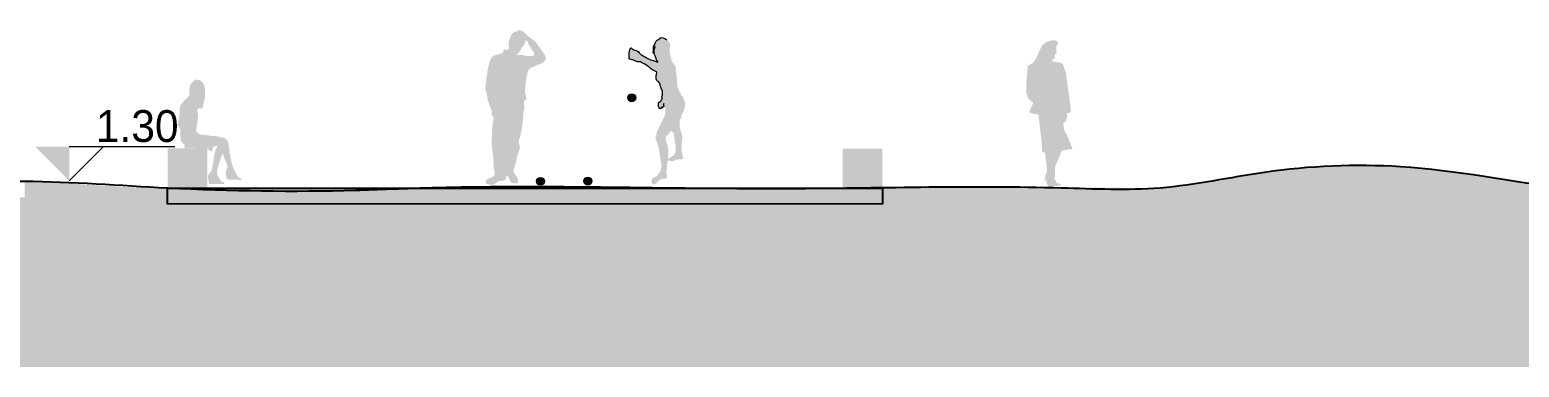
# Model space of a CAD drawing. Header units: inches. Extents: x -3368894 to 5148796, y 84 to 10864301.
# Drawn here: x 503396.18 to 503414.93, y 4346162.85 to 4346167.09 of the extents above; entities that cross this region are included whole.
import ezdxf

# ---------------------------------------------------------------- set-up
doc = ezdxf.new("R2010")
doc.units = ezdxf.units.IN
doc.header["$MEASUREMENT"] = 0
for name, color, linetype, lineweight in [('cm_alberi in secondo piano', 252, 'Continuous', 9), ('cm_campiture', 252, 'Continuous', 9), ('cm_linea di terra', 4, 'Continuous', 25), ('cm_quote', 174, 'Continuous', 0), ('cp_piattaforme volumi_linea', 4, 'Continuous', 25)]:
    doc.layers.add(name, color=color, linetype=linetype, lineweight=lineweight)
doc.layers.add('cm_arredi secondo piano', color=252, linetype='Continuous')
doc.styles.get("Standard").update_dxf_attribs({"font": 'GOTHIC.TTF'})

# ---------------------------------------------------------------- blocks, each defined once
blk = doc.blocks.new('quotaalt')
at = {"layer": 'cm_quote'}
for p, q in [((0, 0.32), (0.991, 0.32)), ((0, 0), (0.32, 0.32))]:
    blk.add_line(p, q, dxfattribs=at)
blk.add_solid([(0, 0.32), (0, 0), (-0.32, 0.32)], dxfattribs=at)

msp = doc.modelspace()

# ---------------------------------------------------------------- hatches: boundary and pattern name
at = {"layer": 'cm_alberi in secondo piano'}
h = msp.add_hatch(color=256, dxfattribs=at)
h.dxf.hatch_style = 1
h.paths.add_polyline_path([(503402.652, 4346166.685), (503402.671, 4346166.714), (503402.674, 4346166.739), (503402.662, 4346166.769), (503402.644, 4346166.798), (503402.622, 4346166.83), (503402.551, 4346166.927), (503402.524, 4346166.955), (503402.5, 4346166.971), (503402.475, 4346166.992), (503402.453, 4346167.007), (503402.424, 4346167.034), (503402.388, 4346167.066), (503402.341, 4346167.088), (503402.313, 4346167.066), (503402.295, 4346167.065), (503402.272, 4346167.059), (503402.252, 4346167.042), (503402.233, 4346167.008), (503402.216, 4346166.966), (503402.206, 4346166.926), (503402.206, 4346166.889), (503402.211, 4346166.864), (503402.206, 4346166.85), (503402.198, 4346166.838), (503402.194, 4346166.837), (503402.168, 4346166.839), (503402.148, 4346166.843), (503402.142, 4346166.831), (503402.136, 4346166.811), (503402.124, 4346166.793), (503402.082, 4346166.782), (503402.03, 4346166.768), (503401.998, 4346166.748), (503401.972, 4346166.703), (503401.954, 4346166.643), (503401.943, 4346166.593), (503401.929, 4346166.498), (503401.916, 4346166.394), (503401.912, 4346166.344), (503401.928, 4346166.293), (503401.936, 4346166.247), (503401.943, 4346166.201), (503401.959, 4346166.155), (503401.987, 4346166.087), (503401.992, 4346166.065), (503401.992, 4346166.035), (503401.996, 4346166.011), (503402.014, 4346165.991), (503402.016, 4346165.968), (503402.008, 4346165.926), (503401.997, 4346165.842), (503401.995, 4346165.747), (503401.992, 4346165.695), (503401.992, 4346165.647), (503402, 4346165.583), (503402.009, 4346165.512), (503402.019, 4346165.367), (503402.017, 4346165.339), (503402.026, 4346165.324), (503402.031, 4346165.292), (503402.028, 4346165.264), (503402.008, 4346165.238), (503401.975, 4346165.226), (503401.952, 4346165.217), (503401.929, 4346165.207), (503401.918, 4346165.189), (503401.916, 4346165.165), (503401.934, 4346165.151), (503401.96, 4346165.142), (503402.003, 4346165.14), (503402.032, 4346165.152), (503402.061, 4346165.172), (503402.082, 4346165.185), (503402.109, 4346165.188), (503402.143, 4346165.193), (503402.165, 4346165.203), (503402.173, 4346165.219), (503402.174, 4346165.243), (503402.178, 4346165.25), (503402.189, 4346165.248), (503402.203, 4346165.24), (503402.211, 4346165.22), (503402.221, 4346165.192), (503402.228, 4346165.177), (503402.245, 4346165.163), (503402.273, 4346165.156), (503402.308, 4346165.156), (503402.323, 4346165.166), (503402.325, 4346165.188), (503402.323, 4346165.205), (503402.313, 4346165.233), (503402.29, 4346165.265), (503402.271, 4346165.295), (503402.267, 4346165.319), (503402.274, 4346165.34), (503402.3, 4346165.432), (503402.312, 4346165.492), (503402.329, 4346165.546), (503402.343, 4346165.596), (503402.347, 4346165.624), (503402.335, 4346165.654), (503402.33, 4346165.681), (503402.336, 4346165.702), (503402.358, 4346165.777), (503402.374, 4346165.862), (503402.386, 4346165.962), (503402.392, 4346166.043), (503402.402, 4346166.103), (503402.4, 4346166.192), (503402.43, 4346166.216), (503402.428, 4346166.237), (503402.413, 4346166.291), (503402.413, 4346166.353), (503402.418, 4346166.395), (503402.424, 4346166.464), (503402.439, 4346166.532), (503402.452, 4346166.576), (503402.478, 4346166.607), (503402.534, 4346166.629), (503402.587, 4346166.654), (503402.616, 4346166.664)])
h.paths.add_polyline_path([(503402.31, 4346166.769), (503402.323, 4346166.794), (503402.343, 4346166.813), (503402.362, 4346166.843), (503402.368, 4346166.863), (503402.385, 4346166.879), (503402.393, 4346166.889), (503402.406, 4346166.913), (503402.414, 4346166.931), (503402.419, 4346166.948), (503402.419, 4346166.956), (503402.433, 4346166.951), (503402.444, 4346166.943), (503402.449, 4346166.931), (503402.452, 4346166.923), (503402.45, 4346166.92), (503402.456, 4346166.913), (503402.459, 4346166.9), (503402.473, 4346166.884), (503402.489, 4346166.853), (503402.51, 4346166.825), (503402.521, 4346166.804), (503402.527, 4346166.783), (503402.524, 4346166.769), (503402.504, 4346166.761), (503402.479, 4346166.759), (503402.451, 4346166.759), (503402.419, 4346166.762), (503402.391, 4346166.77), (503402.367, 4346166.77), (503402.329, 4346166.771), (503402.32, 4346166.768)], flags=16)
h = msp.add_hatch(color=256, dxfattribs=at)
h.dxf.hatch_style = 1
edge = h.paths.add_edge_path()
edge.add_spline(control_points=[(503404.096, 4346166.968), (503404.096, 4346166.968), (503404.111, 4346166.994), (503404.135, 4346166.993)], knot_values=[22.00001, 22.00001, 22.00001, 22.00001, 23, 23, 23, 23], degree=3, periodic=0)
edge.add_spline(control_points=[(503404.135, 4346166.993), (503404.159, 4346166.991), (503404.184, 4346166.97), (503404.198, 4346166.961)], knot_values=[23, 23, 23, 23, 24, 24, 24, 24], degree=3, periodic=0)
edge.add_spline(control_points=[(503404.198, 4346166.961), (503404.213, 4346166.952), (503404.239, 4346166.929), (503404.237, 4346166.894)], knot_values=[24, 24, 24, 24, 25, 25, 25, 25], degree=3, periodic=0)
edge.add_spline(control_points=[(503404.237, 4346166.894), (503404.234, 4346166.859), (503404.231, 4346166.835), (503404.231, 4346166.835)], knot_values=[25, 25, 25, 25, 25.999971, 25.999971, 25.999971, 25.999971], degree=3, periodic=0)
edge.add_spline(control_points=[(503404.231, 4346166.835), (503404.231, 4346166.835), (503404.245, 4346166.834), (503404.231, 4346166.807)], knot_values=[26.000014, 26.000014, 26.000014, 26.000014, 27, 27, 27, 27], degree=3, periodic=0)
edge.add_spline(control_points=[(503404.231, 4346166.807), (503404.231, 4346166.806), (503404.231, 4346166.804), (503404.231, 4346166.803)], knot_values=[27, 27, 27, 27, 28, 28, 28, 28], degree=3, periodic=0)
edge.add_spline(control_points=[(503404.231, 4346166.803), (503404.236, 4346166.794), (503404.242, 4346166.782), (503404.244, 4346166.774)], knot_values=[28, 28, 28, 28, 29, 29, 29, 29], degree=3, periodic=0)
edge.add_spline(control_points=[(503404.244, 4346166.774), (503404.247, 4346166.76), (503404.276, 4346166.736), (503404.289, 4346166.697)], knot_values=[29, 29, 29, 29, 30, 30, 30, 30], degree=3, periodic=0)
edge.add_spline(control_points=[(503404.289, 4346166.697), (503404.302, 4346166.658), (503404.324, 4346166.629), (503404.324, 4346166.629)], knot_values=[30, 30, 30, 30, 30.999899, 30.999899, 30.999899, 30.999899], degree=3, periodic=0)
edge.add_spline(control_points=[(503404.324, 4346166.629), (503404.324, 4346166.629), (503404.294, 4346166.669), (503404.287, 4346166.696)], knot_values=[31.000089, 31.000089, 31.000089, 31.000089, 32, 32, 32, 32], degree=3, periodic=0)
edge.add_spline(control_points=[(503404.287, 4346166.696), (503404.279, 4346166.723), (503404.251, 4346166.756), (503404.246, 4346166.762)], knot_values=[32, 32, 32, 32, 33, 33, 33, 33], degree=3, periodic=0)
edge.add_spline(control_points=[(503404.246, 4346166.762), (503404.242, 4346166.767), (503404.238, 4346166.777), (503404.232, 4346166.787)], knot_values=[33, 33, 33, 33, 34, 34, 34, 34], degree=3, periodic=0)
edge.add_spline(control_points=[(503404.232, 4346166.787), (503404.232, 4346166.783), (503404.232, 4346166.778), (503404.233, 4346166.774)], knot_values=[34, 34, 34, 34, 35, 35, 35, 35], degree=3, periodic=0)
edge.add_spline(control_points=[(503404.233, 4346166.774), (503404.24, 4346166.765), (503404.251, 4346166.749), (503404.255, 4346166.739)], knot_values=[35, 35, 35, 35, 36, 36, 36, 36], degree=3, periodic=0)
edge.add_spline(control_points=[(503404.255, 4346166.739), (503404.262, 4346166.725), (503404.281, 4346166.693), (503404.284, 4346166.674)], knot_values=[36, 36, 36, 36, 37, 37, 37, 37], degree=3, periodic=0)
edge.add_spline(control_points=[(503404.284, 4346166.674), (503404.274, 4346166.698), (503404.26, 4346166.728), (503404.253, 4346166.738)], knot_values=[37, 37, 37, 37, 38, 38, 38, 38], degree=3, periodic=0)
edge.add_spline(control_points=[(503404.253, 4346166.738), (503404.247, 4346166.747), (503404.241, 4346166.758), (503404.234, 4346166.765)], knot_values=[38, 38, 38, 38, 39, 39, 39, 39], degree=3, periodic=0)
edge.add_spline(control_points=[(503404.234, 4346166.765), (503404.235, 4346166.757), (503404.236, 4346166.75), (503404.24, 4346166.747)], knot_values=[39, 39, 39, 39, 40, 40, 40, 40], degree=3, periodic=0)
edge.add_spline(control_points=[(503404.24, 4346166.747), (503404.25, 4346166.739), (503404.25, 4346166.723), (503404.258, 4346166.704)], knot_values=[40, 40, 40, 40, 41, 41, 41, 41], degree=3, periodic=0)
edge.add_spline(control_points=[(503404.258, 4346166.704), (503404.266, 4346166.685), (503404.283, 4346166.653), (503404.298, 4346166.64)], knot_values=[41, 41, 41, 41, 42, 42, 42, 42], degree=3, periodic=0)
edge.add_spline(control_points=[(503404.298, 4346166.64), (503404.314, 4346166.628), (503404.322, 4346166.6), (503404.318, 4346166.572)], knot_values=[42, 42, 42, 42, 43, 43, 43, 43], degree=3, periodic=0)
edge.add_spline(control_points=[(503404.318, 4346166.572), (503404.318, 4346166.588), (503404.317, 4346166.609), (503404.308, 4346166.619)], knot_values=[43, 43, 43, 43, 44, 44, 44, 44], degree=3, periodic=0)
edge.add_spline(control_points=[(503404.308, 4346166.619), (503404.314, 4346166.577), (503404.307, 4346166.554), (503404.316, 4346166.553)], knot_values=[44, 44, 44, 44, 45, 45, 45, 45], degree=3, periodic=0)
edge.add_spline(control_points=[(503404.316, 4346166.553), (503404.324, 4346166.551), (503404.333, 4346166.555), (503404.337, 4346166.563)], knot_values=[45, 45, 45, 45, 46, 46, 46, 46], degree=3, periodic=0)
edge.add_spline(control_points=[(503404.337, 4346166.563), (503404.337, 4346166.563), (503404.337, 4346166.55), (503404.314, 4346166.547)], knot_values=[46.000051, 46.000051, 46.000051, 46.000051, 47, 47, 47, 47], degree=3, periodic=0)
edge.add_spline(control_points=[(503404.314, 4346166.547), (503404.315, 4346166.539), (503404.318, 4346166.531), (503404.316, 4346166.52)], knot_values=[47, 47, 47, 47, 48, 48, 48, 48], degree=3, periodic=0)
edge.add_spline(control_points=[(503404.316, 4346166.52), (503404.32, 4346166.508), (503404.326, 4346166.5), (503404.324, 4346166.49)], knot_values=[48, 48, 48, 48, 49, 49, 49, 49], degree=3, periodic=0)
edge.add_spline(control_points=[(503404.324, 4346166.49), (503404.323, 4346166.48), (503404.322, 4346166.469), (503404.324, 4346166.463)], knot_values=[49, 49, 49, 49, 50, 50, 50, 50], degree=3, periodic=0)
edge.add_spline(control_points=[(503404.324, 4346166.463), (503404.327, 4346166.458), (503404.328, 4346166.451), (503404.327, 4346166.418)], knot_values=[50, 50, 50, 50, 51, 51, 51, 51], degree=3, periodic=0)
edge.add_spline(control_points=[(503404.327, 4346166.418), (503404.327, 4346166.384), (503404.33, 4346166.369), (503404.331, 4346166.368)], knot_values=[51, 51, 51, 51, 52, 52, 52, 52], degree=3, periodic=0)
edge.add_spline(control_points=[(503404.331, 4346166.368), (503404.331, 4346166.367), (503404.337, 4346166.368), (503404.337, 4346166.351)], knot_values=[52, 52, 52, 52, 53, 53, 53, 53], degree=3, periodic=0)
edge.add_spline(control_points=[(503404.337, 4346166.351), (503404.343, 4346166.348), (503404.347, 4346166.341), (503404.345, 4346166.334)], knot_values=[53, 53, 53, 53, 54, 54, 54, 54], degree=3, periodic=0)
edge.add_spline(control_points=[(503404.345, 4346166.334), (503404.352, 4346166.331), (503404.35, 4346166.315), (503404.35, 4346166.315)], knot_values=[54, 54, 54, 54, 54.999981, 54.999981, 54.999981, 54.999981], degree=3, periodic=0)
edge.add_spline(control_points=[(503404.35, 4346166.315), (503404.35, 4346166.315), (503404.368, 4346166.298), (503404.373, 4346166.28)], knot_values=[55.000022, 55.000022, 55.000022, 55.000022, 56, 56, 56, 56], degree=3, periodic=0)
edge.add_spline(control_points=[(503404.373, 4346166.28), (503404.379, 4346166.262), (503404.383, 4346166.264), (503404.393, 4346166.25), (503404.404, 4346166.237), (503404.409, 4346166.236), (503404.403, 4346166.228)], knot_values=[56, 56, 56, 56, 57, 57, 57, 58, 58, 58, 58], degree=3, periodic=0)
edge.add_spline(control_points=[(503404.403, 4346166.228), (503404.411, 4346166.223), (503404.418, 4346166.214), (503404.413, 4346166.208)], knot_values=[58, 58, 58, 58, 59, 59, 59, 59], degree=3, periodic=0)
edge.add_spline(control_points=[(503404.413, 4346166.208), (503404.422, 4346166.194), (503404.431, 4346166.168), (503404.426, 4346166.129)], knot_values=[59, 59, 59, 59, 60, 60, 60, 60], degree=3, periodic=0)
edge.add_spline(control_points=[(503404.426, 4346166.129), (503404.42, 4346166.091), (503404.401, 4346166.042), (503404.379, 4346166.014)], knot_values=[60, 60, 60, 60, 61, 61, 61, 61], degree=3, periodic=0)
edge.add_spline(control_points=[(503404.379, 4346166.014), (503404.378, 4346165.989), (503404.378, 4346165.976), (503404.378, 4346165.973)], knot_values=[61, 61, 61, 61, 62, 62, 62, 62], degree=3, periodic=0)
edge.add_spline(control_points=[(503404.378, 4346165.973), (503404.378, 4346165.969), (503404.366, 4346165.97), (503404.359, 4346165.968)], knot_values=[62, 62, 62, 62, 63, 63, 63, 63], degree=3, periodic=0)
edge.add_spline(control_points=[(503404.359, 4346165.968), (503404.36, 4346165.941), (503404.358, 4346165.892), (503404.357, 4346165.881)], knot_values=[63, 63, 63, 63, 64, 64, 64, 64], degree=3, periodic=0)
edge.add_spline(control_points=[(503404.357, 4346165.881), (503404.356, 4346165.87), (503404.367, 4346165.847), (503404.367, 4346165.829)], knot_values=[64, 64, 64, 64, 65, 65, 65, 65], degree=3, periodic=0)
edge.add_spline(control_points=[(503404.367, 4346165.829), (503404.372, 4346165.813), (503404.393, 4346165.769), (503404.393, 4346165.733)], knot_values=[65, 65, 65, 65, 66, 66, 66, 66], degree=3, periodic=0)
edge.add_spline(control_points=[(503404.393, 4346165.733), (503404.393, 4346165.697), (503404.38, 4346165.646), (503404.382, 4346165.599)], knot_values=[66, 66, 66, 66, 67, 67, 67, 67], degree=3, periodic=0)
edge.add_spline(control_points=[(503404.382, 4346165.599), (503404.383, 4346165.552), (503404.391, 4346165.516), (503404.397, 4346165.502)], knot_values=[67, 67, 67, 67, 68, 68, 68, 68], degree=3, periodic=0)
edge.add_spline(control_points=[(503404.397, 4346165.502), (503404.404, 4346165.489), (503404.412, 4346165.459), (503404.375, 4346165.46)], knot_values=[68, 68, 68, 68, 69, 69, 69, 69], degree=3, periodic=0)
edge.add_spline(control_points=[(503404.375, 4346165.46), (503404.338, 4346165.461), (503404.31, 4346165.453), (503404.292, 4346165.444)], knot_values=[69, 69, 69, 69, 70, 70, 70, 70], degree=3, periodic=0)
edge.add_spline(control_points=[(503404.292, 4346165.444), (503404.275, 4346165.434), (503404.245, 4346165.433), (503404.225, 4346165.445)], knot_values=[70, 70, 70, 70, 71, 71, 71, 71], degree=3, periodic=0)
edge.add_spline(control_points=[(503404.225, 4346165.445), (503404.215, 4346165.443), (503404.209, 4346165.443), (503404.209, 4346165.443)], knot_values=[71, 71, 71, 71, 71.999982, 71.999982, 71.999982, 71.999982], degree=3, periodic=0)
edge.add_spline(control_points=[(503404.209, 4346165.443), (503404.209, 4346165.443), (503404.206, 4346165.432), (503404.201, 4346165.39)], knot_values=[72.00004, 72.00004, 72.00004, 72.00004, 73, 73, 73, 73], degree=3, periodic=0)
edge.add_spline(control_points=[(503404.201, 4346165.39), (503404.197, 4346165.349), (503404.186, 4346165.301), (503404.197, 4346165.27)], knot_values=[73, 73, 73, 73, 74, 74, 74, 74], degree=3, periodic=0)
edge.add_spline(control_points=[(503404.197, 4346165.27), (503404.209, 4346165.239), (503404.202, 4346165.21), (503404.163, 4346165.218)], knot_values=[74, 74, 74, 74, 75, 75, 75, 75], degree=3, periodic=0)
edge.add_spline(control_points=[(503404.163, 4346165.218), (503404.124, 4346165.226), (503404.087, 4346165.18), (503404.072, 4346165.168)], knot_values=[75, 75, 75, 75, 76, 76, 76, 76], degree=3, periodic=0)
edge.add_spline(control_points=[(503404.072, 4346165.168), (503404.072, 4346165.168), (503404.065, 4346165.143), (503404.035, 4346165.145)], knot_values=[76.000028, 76.000028, 76.000028, 76.000028, 77, 77, 77, 77], degree=3, periodic=0)
edge.add_spline(control_points=[(503404.035, 4346165.145), (503404.005, 4346165.146), (503404.01, 4346165.161), (503404.01, 4346165.161)], knot_values=[77, 77, 77, 77, 77.999974, 77.999974, 77.999974, 77.999974], degree=3, periodic=0)
edge.add_spline(control_points=[(503404.01, 4346165.161), (503404.01, 4346165.161), (503404, 4346165.164), (503404.006, 4346165.176)], knot_values=[78.000033, 78.000033, 78.000033, 78.000033, 79, 79, 79, 79], degree=3, periodic=0)
edge.add_spline(control_points=[(503404.006, 4346165.176), (503404.002, 4346165.183), (503404.008, 4346165.188), (503404.008, 4346165.188)], knot_values=[79, 79, 79, 79, 79.999972, 79.999972, 79.999972, 79.999972], degree=3, periodic=0)
edge.add_spline(control_points=[(503404.008, 4346165.188), (503404.008, 4346165.188), (503404.003, 4346165.196), (503404.008, 4346165.205)], knot_values=[80.000028, 80.000028, 80.000028, 80.000028, 81, 81, 81, 81], degree=3, periodic=0)
edge.add_spline(control_points=[(503404.008, 4346165.205), (503404.008, 4346165.205), (503404.005, 4346165.218), (503404.019, 4346165.224)], knot_values=[81.00003, 81.00003, 81.00003, 81.00003, 82, 82, 82, 82], degree=3, periodic=0)
edge.add_spline(control_points=[(503404.019, 4346165.224), (503404.034, 4346165.231), (503404.065, 4346165.238), (503404.076, 4346165.253)], knot_values=[82, 82, 82, 82, 83, 83, 83, 83], degree=3, periodic=0)
edge.add_spline(control_points=[(503404.076, 4346165.253), (503404.086, 4346165.267), (503404.108, 4346165.295), (503404.118, 4346165.315)], knot_values=[83, 83, 83, 83, 84, 84, 84, 84], degree=3, periodic=0)
edge.add_spline(control_points=[(503404.118, 4346165.315), (503404.128, 4346165.336), (503404.13, 4346165.392), (503404.126, 4346165.414)], knot_values=[84, 84, 84, 84, 85, 85, 85, 85], degree=3, periodic=0)
edge.add_spline(control_points=[(503404.126, 4346165.414), (503404.121, 4346165.436), (503404.111, 4346165.495), (503404.104, 4346165.55)], knot_values=[85, 85, 85, 85, 86, 86, 86, 86], degree=3, periodic=0)
edge.add_spline(control_points=[(503404.104, 4346165.55), (503404.097, 4346165.606), (503404.087, 4346165.632), (503404.08, 4346165.653)], knot_values=[86, 86, 86, 86, 87, 87, 87, 87], degree=3, periodic=0)
edge.add_spline(control_points=[(503404.08, 4346165.653), (503404.072, 4346165.674), (503404.067, 4346165.69), (503404.057, 4346165.717)], knot_values=[87, 87, 87, 87, 88, 88, 88, 88], degree=3, periodic=0)
edge.add_spline(control_points=[(503404.057, 4346165.717), (503404.047, 4346165.743), (503404.062, 4346165.747), (503404.066, 4346165.768)], knot_values=[88, 88, 88, 88, 89, 89, 89, 89], degree=3, periodic=0)
edge.add_spline(control_points=[(503404.066, 4346165.768), (503404.07, 4346165.788), (503404.066, 4346165.799), (503404.091, 4346165.846)], knot_values=[89, 89, 89, 89, 90, 90, 90, 90], degree=3, periodic=0)
edge.add_spline(control_points=[(503404.091, 4346165.846), (503404.116, 4346165.893), (503404.167, 4346166), (503404.169, 4346166.001)], knot_values=[90, 90, 90, 90, 91, 91, 91, 91], degree=3, periodic=0)
edge.add_spline(control_points=[(503404.169, 4346166.001), (503404.164, 4346166.004), (503404.166, 4346166.01), (503404.171, 4346166.014)], knot_values=[91, 91, 91, 91, 92, 92, 92, 92], degree=3, periodic=0)
edge.add_spline(control_points=[(503404.171, 4346166.014), (503404.177, 4346166.017), (503404.175, 4346166.032), (503404.182, 4346166.032)], knot_values=[92, 92, 92, 92, 93, 93, 93, 93], degree=3, periodic=0)
edge.add_spline(control_points=[(503404.182, 4346166.032), (503404.183, 4346166.032), (503404.178, 4346166.038), (503404.177, 4346166.061)], knot_values=[93, 93, 93, 93, 94, 94, 94, 94], degree=3, periodic=0)
edge.add_spline(control_points=[(503404.177, 4346166.061), (503404.177, 4346166.084), (503404.176, 4346166.131), (503404.176, 4346166.131)], knot_values=[94, 94, 94, 94, 94.999978, 94.999978, 94.999978, 94.999978], degree=3, periodic=0)
edge.add_spline(control_points=[(503404.176, 4346166.131), (503404.176, 4346166.131), (503404.168, 4346166.145), (503404.161, 4346166.161)], knot_values=[95.000024, 95.000024, 95.000024, 95.000024, 96, 96, 96, 96], degree=3, periodic=0)
edge.add_spline(control_points=[(503404.161, 4346166.161), (503404.155, 4346166.154), (503404.154, 4346166.153), (503404.153, 4346166.153)], knot_values=[96, 96, 96, 96, 97, 97, 97, 97], degree=3, periodic=0)
edge.add_spline(control_points=[(503404.153, 4346166.153), (503404.152, 4346166.152), (503404.16, 4346166.146), (503404.154, 4346166.139)], knot_values=[97, 97, 97, 97, 98, 98, 98, 98], degree=3, periodic=0)
edge.add_spline(control_points=[(503404.154, 4346166.139), (503404.161, 4346166.135), (503404.162, 4346166.128), (503404.16, 4346166.124)], knot_values=[98, 98, 98, 98, 99, 99, 99, 99], degree=3, periodic=0)
edge.add_spline(control_points=[(503404.16, 4346166.124), (503404.162, 4346166.117), (503404.148, 4346166.112), (503404.134, 4346166.123)], knot_values=[99, 99, 99, 99, 100, 100, 100, 100], degree=3, periodic=0)
edge.add_spline(control_points=[(503404.134, 4346166.123), (503404.133, 4346166.118), (503404.132, 4346166.116), (503404.132, 4346166.116)], knot_values=[100, 100, 100, 100, 100.999938, 100.999938, 100.999938, 100.999938], degree=3, periodic=0)
edge.add_spline(control_points=[(503404.132, 4346166.116), (503404.132, 4346166.116), (503404.146, 4346166.111), (503404.14, 4346166.104)], knot_values=[101.000026, 101.000026, 101.000026, 101.000026, 102, 102, 102, 102], degree=3, periodic=0)
edge.add_spline(control_points=[(503404.14, 4346166.104), (503404.135, 4346166.096), (503404.123, 4346166.106), (503404.123, 4346166.106)], knot_values=[102, 102, 102, 102, 102.999941, 102.999941, 102.999941, 102.999941], degree=3, periodic=0)
edge.add_spline(control_points=[(503404.123, 4346166.106), (503404.123, 4346166.106), (503404.125, 4346166.093), (503404.117, 4346166.093)], knot_values=[103.00006, 103.00006, 103.00006, 103.00006, 104, 104, 104, 104], degree=3, periodic=0)
edge.add_spline(control_points=[(503404.117, 4346166.093), (503404.108, 4346166.094), (503404.098, 4346166.114), (503404.093, 4346166.122)], knot_values=[104, 104, 104, 104, 105, 105, 105, 105], degree=3, periodic=0)
edge.add_spline(control_points=[(503404.093, 4346166.122), (503404.087, 4346166.131), (503404.093, 4346166.139), (503404.092, 4346166.152)], knot_values=[105, 105, 105, 105, 106, 106, 106, 106], degree=3, periodic=0)
edge.add_spline(control_points=[(503404.092, 4346166.152), (503404.092, 4346166.164), (503404.091, 4346166.173), (503404.102, 4346166.178)], knot_values=[106, 106, 106, 106, 107, 107, 107, 107], degree=3, periodic=0)
edge.add_spline(control_points=[(503404.102, 4346166.178), (503404.113, 4346166.182), (503404.129, 4346166.199), (503404.139, 4346166.222)], knot_values=[107, 107, 107, 107, 108, 108, 108, 108], degree=3, periodic=0)
edge.add_spline(control_points=[(503404.139, 4346166.222), (503404.137, 4346166.24), (503404.137, 4346166.24), (503404.135, 4346166.242)], knot_values=[108, 108, 108, 108, 109, 109, 109, 109], degree=3, periodic=0)
edge.add_spline(control_points=[(503404.135, 4346166.242), (503404.133, 4346166.244), (503404.133, 4346166.251), (503404.137, 4346166.257)], knot_values=[109, 109, 109, 109, 110, 110, 110, 110], degree=3, periodic=0)
edge.add_spline(control_points=[(503404.137, 4346166.257), (503404.141, 4346166.264), (503404.144, 4346166.275), (503404.143, 4346166.281)], knot_values=[110, 110, 110, 110, 111, 111, 111, 111], degree=3, periodic=0)
edge.add_spline(control_points=[(503404.143, 4346166.281), (503404.141, 4346166.287), (503404.138, 4346166.292), (503404.143, 4346166.297)], knot_values=[111, 111, 111, 111, 112, 112, 112, 112], degree=3, periodic=0)
edge.add_spline(control_points=[(503404.143, 4346166.297), (503404.142, 4346166.315), (503404.14, 4346166.328), (503404.137, 4346166.331)], knot_values=[112, 112, 112, 112, 113, 113, 113, 113], degree=3, periodic=0)
edge.add_spline(control_points=[(503404.137, 4346166.331), (503404.133, 4346166.335), (503404.125, 4346166.348), (503404.125, 4346166.355)], knot_values=[113, 113, 113, 113, 114, 114, 114, 114], degree=3, periodic=0)
edge.add_spline(control_points=[(503404.125, 4346166.355), (503404.125, 4346166.362), (503404.117, 4346166.368), (503404.117, 4346166.377)], knot_values=[114, 114, 114, 114, 115, 115, 115, 115], degree=3, periodic=0)
edge.add_spline(control_points=[(503404.117, 4346166.377), (503404.117, 4346166.386), (503404.113, 4346166.39), (503404.112, 4346166.399)], knot_values=[115, 115, 115, 115, 116, 116, 116, 116], degree=3, periodic=0)
edge.add_spline(control_points=[(503404.112, 4346166.399), (503404.111, 4346166.408), (503404.111, 4346166.417), (503404.098, 4346166.428)], knot_values=[116, 116, 116, 116, 117, 117, 117, 117], degree=3, periodic=0)
edge.add_spline(control_points=[(503404.098, 4346166.428), (503404.084, 4346166.44), (503404.054, 4346166.453), (503404.064, 4346166.504)], knot_values=[117, 117, 117, 117, 118, 118, 118, 118], degree=3, periodic=0)
edge.add_spline(control_points=[(503404.064, 4346166.504), (503404.074, 4346166.555), (503404.068, 4346166.562), (503404.068, 4346166.562)], knot_values=[118, 118, 118, 118, 118.99996, 118.99996, 118.99996, 118.99996], degree=3, periodic=0)
edge.add_spline(control_points=[(503404.068, 4346166.562), (503404.068, 4346166.562), (503404.021, 4346166.577), (503403.991, 4346166.603)], knot_values=[119.00001, 119.00001, 119.00001, 119.00001, 120, 120, 120, 120], degree=3, periodic=0)
edge.add_spline(control_points=[(503403.991, 4346166.603), (503403.961, 4346166.63), (503403.941, 4346166.646), (503403.912, 4346166.659)], knot_values=[120, 120, 120, 120, 121, 121, 121, 121], degree=3, periodic=0)
edge.add_spline(control_points=[(503403.912, 4346166.659), (503403.882, 4346166.672), (503403.866, 4346166.687), (503403.855, 4346166.687)], knot_values=[121, 121, 121, 121, 122, 122, 122, 122], degree=3, periodic=0)
edge.add_spline(control_points=[(503403.855, 4346166.687), (503403.843, 4346166.687), (503403.828, 4346166.685), (503403.803, 4346166.696)], knot_values=[122, 122, 122, 122, 123, 123, 123, 123], degree=3, periodic=0)
edge.add_spline(control_points=[(503403.803, 4346166.696), (503403.777, 4346166.706), (503403.761, 4346166.714), (503403.748, 4346166.715)], knot_values=[123, 123, 123, 123, 124, 124, 124, 124], degree=3, periodic=0)
edge.add_spline(control_points=[(503403.748, 4346166.715), (503403.735, 4346166.716), (503403.73, 4346166.719), (503403.721, 4346166.724)], knot_values=[124, 124, 124, 124, 125, 125, 125, 125], degree=3, periodic=0)
edge.add_spline(control_points=[(503403.721, 4346166.724), (503403.723, 4346166.854), (503403.738, 4346166.851), (503403.738, 4346166.851)], knot_values=[1, 1, 1, 1, 1.999972, 1.999972, 1.999972, 1.999972], degree=3, periodic=0)
edge.add_spline(control_points=[(503403.738, 4346166.851), (503403.738, 4346166.851), (503403.738, 4346166.861), (503403.75, 4346166.862)], knot_values=[2.000022, 2.000022, 2.000022, 2.000022, 3, 3, 3, 3], degree=3, periodic=0)
edge.add_spline(control_points=[(503403.75, 4346166.862), (503403.762, 4346166.863), (503403.756, 4346166.849), (503403.761, 4346166.846)], knot_values=[3, 3, 3, 3, 4, 4, 4, 4], degree=3, periodic=0)
edge.add_spline(control_points=[(503403.761, 4346166.846), (503403.768, 4346166.848), (503403.775, 4346166.84), (503403.78, 4346166.837)], knot_values=[4, 4, 4, 4, 5, 5, 5, 5], degree=3, periodic=0)
edge.add_spline(control_points=[(503403.78, 4346166.837), (503403.785, 4346166.833), (503403.801, 4346166.834), (503403.81, 4346166.828)], knot_values=[5, 5, 5, 5, 6, 6, 6, 6], degree=3, periodic=0)
edge.add_spline(control_points=[(503403.81, 4346166.828), (503403.819, 4346166.823), (503403.837, 4346166.816), (503403.849, 4346166.801)], knot_values=[6, 6, 6, 6, 7, 7, 7, 7], degree=3, periodic=0)
edge.add_spline(control_points=[(503403.849, 4346166.801), (503403.861, 4346166.786), (503403.871, 4346166.776), (503403.886, 4346166.768)], knot_values=[7, 7, 7, 7, 8, 8, 8, 8], degree=3, periodic=0)
edge.add_spline(control_points=[(503403.886, 4346166.768), (503403.902, 4346166.759), (503403.924, 4346166.75), (503403.937, 4346166.74)], knot_values=[8, 8, 8, 8, 9, 9, 9, 9], degree=3, periodic=0)
edge.add_spline(control_points=[(503403.937, 4346166.74), (503403.949, 4346166.73), (503403.982, 4346166.715), (503404.006, 4346166.708)], knot_values=[9, 9, 9, 9, 10, 10, 10, 10], degree=3, periodic=0)
edge.add_spline(control_points=[(503404.006, 4346166.708), (503404.03, 4346166.701), (503404.074, 4346166.688), (503404.084, 4346166.682)], knot_values=[10, 10, 10, 10, 11, 11, 11, 11], degree=3, periodic=0)
edge.add_spline(control_points=[(503404.084, 4346166.682), (503404.084, 4346166.688), (503404.082, 4346166.691), (503404.082, 4346166.691)], knot_values=[11, 11, 11, 11, 11.999929, 11.999929, 11.999929, 11.999929], degree=3, periodic=0)
edge.add_spline(control_points=[(503404.082, 4346166.691), (503404.082, 4346166.691), (503404.066, 4346166.697), (503404.061, 4346166.727)], knot_values=[12.000017, 12.000017, 12.000017, 12.000017, 13, 13, 13, 13], degree=3, periodic=0)
edge.add_spline(control_points=[(503404.061, 4346166.727), (503404.055, 4346166.757), (503404.045, 4346166.772), (503404.038, 4346166.792)], knot_values=[13, 13, 13, 13, 14, 14, 14, 14], degree=3, periodic=0)
edge.add_spline(control_points=[(503404.038, 4346166.792), (503404.031, 4346166.811), (503404.042, 4346166.853), (503404.048, 4346166.862)], knot_values=[14, 14, 14, 14, 15, 15, 15, 15], degree=3, periodic=0)
edge.add_spline(control_points=[(503404.048, 4346166.862), (503404.053, 4346166.871), (503404.048, 4346166.878), (503404.048, 4346166.885)], knot_values=[15, 15, 15, 15, 16, 16, 16, 16], degree=3, periodic=0)
edge.add_spline(control_points=[(503404.048, 4346166.885), (503404.048, 4346166.892), (503404.032, 4346166.882), (503404.034, 4346166.865)], knot_values=[16, 16, 16, 16, 17, 17, 17, 17], degree=3, periodic=0)
edge.add_spline(control_points=[(503404.034, 4346166.865), (503404.036, 4346166.848), (503404.024, 4346166.794), (503404.024, 4346166.794)], knot_values=[17, 17, 17, 17, 17.999947, 17.999947, 17.999947, 17.999947], degree=3, periodic=0)
edge.add_spline(control_points=[(503404.024, 4346166.794), (503404.024, 4346166.794), (503404.034, 4346166.853), (503404.03, 4346166.868)], knot_values=[18.000052, 18.000052, 18.000052, 18.000052, 19, 19, 19, 19], degree=3, periodic=0)
edge.add_spline(control_points=[(503404.03, 4346166.868), (503404.026, 4346166.882), (503404.037, 4346166.894), (503404.046, 4346166.908)], knot_values=[19, 19, 19, 19, 20, 20, 20, 20], degree=3, periodic=0)
edge.add_spline(control_points=[(503404.046, 4346166.908), (503404.055, 4346166.921), (503404.055, 4346166.939), (503404.066, 4346166.951)], knot_values=[20, 20, 20, 20, 21, 21, 21, 21], degree=3, periodic=0)
edge.add_spline(control_points=[(503404.066, 4346166.951), (503404.077, 4346166.964), (503404.096, 4346166.968), (503404.096, 4346166.968)], knot_values=[21, 21, 21, 21, 21.99997, 21.99997, 21.99997, 21.99997], degree=3, periodic=0)
edge = h.paths.add_edge_path(flags=16)
edge.add_spline(control_points=[(503404.281, 4346165.79), (503404.268, 4346165.8), (503404.255, 4346165.821), (503404.255, 4346165.821)], knot_values=[7, 7, 7, 7, 7.999977, 7.999977, 7.999977, 7.999977], degree=3, periodic=0)
edge.add_spline(control_points=[(503404.255, 4346165.821), (503404.255, 4346165.821), (503404.214, 4346165.775), (503404.199, 4346165.757)], knot_values=[8.000022, 8.000022, 8.000022, 8.000022, 9, 9, 9, 9], degree=3, periodic=0)
edge.add_spline(control_points=[(503404.199, 4346165.757), (503404.184, 4346165.74), (503404.176, 4346165.725), (503404.184, 4346165.699)], knot_values=[9, 9, 9, 9, 10, 10, 10, 10], degree=3, periodic=0)
edge.add_spline(control_points=[(503404.184, 4346165.699), (503404.193, 4346165.673), (503404.215, 4346165.621), (503404.215, 4346165.567)], knot_values=[0, 0, 0, 0, 1, 1, 1, 1], degree=3, periodic=0)
edge.add_spline(control_points=[(503404.215, 4346165.567), (503404.215, 4346165.513), (503404.21, 4346165.464), (503404.21, 4346165.464)], knot_values=[1, 1, 1, 1, 1.999974, 1.999974, 1.999974, 1.999974], degree=3, periodic=0)
edge.add_spline(control_points=[(503404.21, 4346165.464), (503404.21, 4346165.464), (503404.225, 4346165.473), (503404.234, 4346165.476)], knot_values=[2.000024, 2.000024, 2.000024, 2.000024, 3, 3, 3, 3], degree=3, periodic=0)
edge.add_spline(control_points=[(503404.234, 4346165.476), (503404.242, 4346165.478), (503404.264, 4346165.499), (503404.276, 4346165.505)], knot_values=[3, 3, 3, 3, 4, 4, 4, 4], degree=3, periodic=0)
edge.add_spline(control_points=[(503404.276, 4346165.505), (503404.289, 4346165.512), (503404.311, 4346165.536), (503404.31, 4346165.591)], knot_values=[4, 4, 4, 4, 5, 5, 5, 5], degree=3, periodic=0)
edge.add_spline(control_points=[(503404.31, 4346165.591), (503404.31, 4346165.647), (503404.292, 4346165.692), (503404.292, 4346165.727)], knot_values=[5, 5, 5, 5, 6, 6, 6, 6], degree=3, periodic=0)
edge.add_spline(control_points=[(503404.292, 4346165.727), (503404.291, 4346165.762), (503404.281, 4346165.775), (503404.281, 4346165.79)], knot_values=[6, 6, 6, 6, 7, 7, 7, 7], degree=3, periodic=0)
h = msp.add_hatch(color=256, dxfattribs=at)
h.dxf.hatch_style = 1
edge = h.paths.add_edge_path()
edge.add_arc((503403.756, 4346166.234), 0.0495, 0, 360)
h = msp.add_hatch(color=256, dxfattribs=at)
h.dxf.hatch_style = 1
edge = h.paths.add_edge_path()
edge.add_arc((503402.608, 4346165.181), 0.0495, 400.9029, 760.9029)
h = msp.add_hatch(color=256, dxfattribs=at)
h.dxf.hatch_style = 1
edge = h.paths.add_edge_path()
edge.add_arc((503403.205, 4346165.184), 0.0495, 400.9029, 760.9029)
at = {"layer": 'cm_arredi secondo piano'}
for points in [[(503409.22, 4346166.553), (503409.184, 4346166.66), (503409.136, 4346166.679), (503409.062, 4346166.688), (503409.042, 4346166.716), (503409.057, 4346166.718), (503409.086, 4346166.73), (503409.078, 4346166.75), (503409.084, 4346166.786), (503409.099, 4346166.786), (503409.106, 4346166.799), (503409.102, 4346166.807), (503409.099, 4346166.88), (503409.11, 4346166.895), (503409.125, 4346166.925), (503409.1, 4346166.953), (503409.045, 4346166.958), (503408.977, 4346166.936), (503408.918, 4346166.888), (503408.85, 4346166.735), (503408.805, 4346166.669), (503408.742, 4346166.64), (503408.722, 4346166.407), (503408.725, 4346166.288), (503408.749, 4346166.222), (503408.809, 4346166.168), (503408.759, 4346166.05), (503408.842, 4346166.026), (503408.875, 4346166.025), (503408.916, 4346165.68), (503408.923, 4346165.554), (503408.96, 4346165.543), (503408.963, 4346165.51), (503408.983, 4346165.328), (503408.981, 4346165.295), (503408.964, 4346165.268), (503408.96, 4346165.224), (503408.951, 4346165.186), (503408.955, 4346165.182), (503408.975, 4346165.206), (503408.976, 4346165.171), (503408.997, 4346165.121), (503409.047, 4346165.089), (503409.076, 4346165.099), (503409.06, 4346165.121), (503409.07, 4346165.12), (503409.161, 4346165.135), (503409.159, 4346165.145), (503409.108, 4346165.164), (503409.076, 4346165.218), (503409.084, 4346165.249), (503409.084, 4346165.276), (503409.087, 4346165.37), (503409.17, 4346165.568), (503409.304, 4346165.593), (503409.266, 4346165.689), (503409.227, 4346165.781), (503409.199, 4346165.826), (503409.188, 4346165.916), (503409.22, 4346165.937), (503409.235, 4346165.979), (503409.233, 4346166.038), (503409.259, 4346166.043), (503409.281, 4346166.057), (503409.279, 4346166.13)], [(503398.622, 4346165.148), (503398.621, 4346165.16), (503398.623, 4346165.164), (503398.621, 4346165.17), (503398.605, 4346165.176), (503398.587, 4346165.184), (503398.573, 4346165.203), (503398.56, 4346165.226), (503398.549, 4346165.244), (503398.537, 4346165.271), (503398.534, 4346165.3), (503398.542, 4346165.348), (503398.56, 4346165.411), (503398.586, 4346165.486), (503398.604, 4346165.534), (503398.611, 4346165.52), (503398.629, 4346165.468), (503398.652, 4346165.416), (503398.67, 4346165.356), (503398.665, 4346165.348), (503398.657, 4346165.333), (503398.648, 4346165.32), (503398.643, 4346165.3), (503398.644, 4346165.291), (503398.658, 4346165.207), (503398.833, 4346165.2), (503398.839, 4346165.202), (503398.838, 4346165.207), (503398.84, 4346165.208), (503398.841, 4346165.212), (503398.833, 4346165.216), (503398.814, 4346165.226), (503398.793, 4346165.243), (503398.778, 4346165.275), (503398.761, 4346165.303), (503398.742, 4346165.349), (503398.721, 4346165.402), (503398.699, 4346165.508), (503398.684, 4346165.609), (503398.672, 4346165.683), (503398.648, 4346165.717), (503398.613, 4346165.728), (503398.608, 4346165.73), (503398.55, 4346165.746), (503398.55, 4346165.748), (503398.473, 4346165.754), (503398.379, 4346165.766), (503398.322, 4346165.77), (503398.315, 4346165.778), (503398.295, 4346165.785), (503398.287, 4346165.802), (503398.281, 4346165.809), (503398.27, 4346165.814), (503398.277, 4346165.862), (503398.288, 4346165.929), (503398.296, 4346165.998), (503398.291, 4346166.046), (503398.285, 4346166.084), (503398.289, 4346166.088), (503398.297, 4346166.103), (503398.302, 4346166.101), (503398.303, 4346166.094), (503398.31, 4346166.098), (503398.312, 4346166.105), (503398.315, 4346166.108), (503398.318, 4346166.106), (503398.318, 4346166.097), (503398.313, 4346166.093), (503398.329, 4346166.099), (503398.338, 4346166.107), (503398.342, 4346166.112), (503398.344, 4346166.105), (503398.34, 4346166.1), (503398.329, 4346166.096), (503398.341, 4346166.097), (503398.351, 4346166.105), (503398.356, 4346166.112), (503398.362, 4346166.157), (503398.368, 4346166.176), (503398.377, 4346166.212), (503398.385, 4346166.259), (503398.382, 4346166.351), (503398.364, 4346166.414), (503398.315, 4346166.459), (503398.263, 4346166.46), (503398.242, 4346166.447), (503398.223, 4346166.432), (503398.191, 4346166.383), (503398.184, 4346166.334), (503398.19, 4346166.288), (503398.183, 4346166.258), (503398.166, 4346166.238), (503398.138, 4346166.217), (503398.102, 4346166.176), (503398.075, 4346166.136), (503398.063, 4346166.103), (503398.063, 4346166.05), (503398.054, 4346165.969), (503398.051, 4346165.957), (503398.048, 4346165.942), (503398.044, 4346165.928), (503398.04, 4346165.909), (503398.037, 4346165.881), (503398.053, 4346165.878), (503398.053, 4346165.865), (503398.061, 4346165.86), (503398.071, 4346165.828), (503398.073, 4346165.801), (503398.072, 4346165.753), (503398.077, 4346165.712), (503398.086, 4346165.683), (503398.1, 4346165.666), (503398.112, 4346165.651), (503398.127, 4346165.655), (503398.124, 4346165.647), (503398.124, 4346165.624), (503398.126, 4346165.606), (503398.127, 4346165.593), (503398.13, 4346165.58), (503398.134, 4346165.58), (503398.134, 4346165.582), (503398.141, 4346165.574), (503398.144, 4346165.573), (503398.148, 4346165.576), (503398.15, 4346165.58), (503398.152, 4346165.584), (503398.158, 4346165.578), (503398.162, 4346165.58), (503398.166, 4346165.589), (503398.167, 4346165.598), (503398.167, 4346165.601), (503398.418, 4346165.598), (503398.438, 4346165.574), (503398.475, 4346165.556), (503398.48, 4346165.619), (503398.503, 4346165.622), (503398.541, 4346165.632), (503398.528, 4346165.608), (503398.516, 4346165.577), (503398.503, 4346165.53), (503398.492, 4346165.462), (503398.482, 4346165.396), (503398.466, 4346165.325), (503398.452, 4346165.297), (503398.445, 4346165.288), (503398.434, 4346165.276), (503398.425, 4346165.264), (503398.42, 4346165.25), (503398.419, 4346165.234), (503398.422, 4346165.224), (503398.434, 4346165.15)]]:
    msp.add_hatch(color=256, dxfattribs=at).paths.add_polyline_path(points)
at = {"layer": 'cm_campiture'}
h = msp.add_hatch(color=253, dxfattribs=at)
h.dxf.hatch_style = 1
h.paths.add_polyline_path([(503418.085, 4346164.319), (503417.67, 4346164.585), (503417.197, 4346164.79), (503416.643, 4346164.928), (503416.444, 4346164.969), (503415.657, 4346165.069), (503415.435, 4346165.099), (503414.332, 4346165.26), (503413.622, 4346165.352), (503412.932, 4346165.385), (503412.121, 4346165.342), (503411.447, 4346165.255), (503410.858, 4346165.153), (503410.408, 4346165.098), (503410.408, 4346164.906), (503407.914, 4346164.904), (503407.914, 4346165.11), (503406.912, 4346165.101), (503406.908, 4346164.899), (503397.911, 4346164.896), (503397.912, 4346165.097), (503397.42, 4346165.111), (503396.454, 4346165.169), (503396.111, 4346165.181), (503396.111, 4346164.982), (503393.154, 4346164.98), (503393.154, 4346165.181), (503392.84, 4346165.183), (503391.705, 4346165.183), (503390.8, 4346165.217), (503389.352, 4346165.256), (503387.533, 4346165.347), (503386.321, 4346165.439), (503385.684, 4346165.478), (503385.119, 4346165.492), (503384.436, 4346165.492), (503380.782, 4346165.498), (503380.782, 4346162.846), (503418.432, 4346162.846), (503418.432, 4346164.057), (503418.256, 4346164.19), (503418.259, 4346164.19), (503418.259, 4346164.19)])
at = {"layer": 'cp_piattaforme volumi_linea'}
h = msp.add_hatch(color=256, dxfattribs=at)
h.dxf.hatch_style = 1
h.paths.add_polyline_path([(503398.411, 4346165.045), (503398.411, 4346165.596), (503397.911, 4346165.596), (503397.912, 4346165.045)])
h = msp.add_hatch(color=256, dxfattribs=at)
h.dxf.hatch_style = 1
h.paths.add_polyline_path([(503406.912, 4346165.041), (503406.911, 4346165.592), (503406.412, 4346165.592), (503406.412, 4346165.041)])
h = msp.add_hatch(color=256, dxfattribs=at)
h.dxf.hatch_style = 1
h.paths.add_polyline_path([(503406.911, 4346165.103), (503397.912, 4346165.103), (503397.912, 4346164.897), (503406.912, 4346164.899)])
h = msp.add_hatch(color=256, dxfattribs=at)
h.dxf.hatch_style = 1
h.paths.add_polyline_path([(503410.41, 4346165.099), (503407.913, 4346165.11), (503407.914, 4346164.904), (503410.41, 4346164.906)])

# ---------------------------------------------------------------- linework, layer by layer
at = {"layer": 'cm_alberi in secondo piano'}
for centre in [(503403.756, 4346166.234), (503402.607, 4346165.183), (503403.203, 4346165.186)]:
    msp.add_circle(centre, 0.0495, dxfattribs=at)
for points in [[(503404.03, 4346166.868), (503404.026, 4346166.882), (503404.037, 4346166.894), (503404.046, 4346166.908)], [(503404.048, 4346166.885), (503404.048, 4346166.892), (503404.032, 4346166.882), (503404.034, 4346166.865)], [(503404.046, 4346166.908), (503404.055, 4346166.921), (503404.055, 4346166.939), (503404.066, 4346166.951)], [(503404.048, 4346166.862), (503404.053, 4346166.871), (503404.048, 4346166.878), (503404.048, 4346166.885)], [(503404.066, 4346166.951), (503404.077, 4346166.964), (503404.096, 4346166.968), (503404.096, 4346166.968)], [(503404.096, 4346166.968), (503404.096, 4346166.968), (503404.111, 4346166.994), (503404.135, 4346166.993)], [(503404.135, 4346166.993), (503404.159, 4346166.991), (503404.184, 4346166.97), (503404.198, 4346166.961)], [(503403.721, 4346166.724), (503403.723, 4346166.854), (503403.738, 4346166.851), (503403.738, 4346166.851)], [(503403.748, 4346166.715), (503403.735, 4346166.716), (503403.73, 4346166.719), (503403.721, 4346166.724)], [(503403.738, 4346166.851), (503403.738, 4346166.851), (503403.738, 4346166.861), (503403.75, 4346166.862)], [(503403.803, 4346166.696), (503403.777, 4346166.706), (503403.761, 4346166.714), (503403.748, 4346166.715)], [(503403.75, 4346166.862), (503403.762, 4346166.863), (503403.756, 4346166.849), (503403.761, 4346166.846)], [(503403.761, 4346166.846), (503403.768, 4346166.848), (503403.775, 4346166.84), (503403.78, 4346166.837)], [(503403.78, 4346166.837), (503403.785, 4346166.833), (503403.801, 4346166.834), (503403.81, 4346166.828)], [(503403.81, 4346166.828), (503403.819, 4346166.823), (503403.837, 4346166.816), (503403.849, 4346166.801)], [(503403.849, 4346166.801), (503403.861, 4346166.786), (503403.871, 4346166.776), (503403.886, 4346166.768)], [(503403.886, 4346166.768), (503403.902, 4346166.759), (503403.924, 4346166.75), (503403.937, 4346166.74)], [(503403.937, 4346166.74), (503403.949, 4346166.73), (503403.982, 4346166.715), (503404.006, 4346166.708)], [(503404.006, 4346166.708), (503404.03, 4346166.701), (503404.074, 4346166.688), (503404.084, 4346166.682)], [(503404.024, 4346166.794), (503404.024, 4346166.794), (503404.034, 4346166.853), (503404.03, 4346166.868)], [(503404.034, 4346166.865), (503404.036, 4346166.848), (503404.024, 4346166.794), (503404.024, 4346166.794)], [(503404.038, 4346166.792), (503404.031, 4346166.811), (503404.042, 4346166.853), (503404.048, 4346166.862)], [(503404.061, 4346166.727), (503404.055, 4346166.757), (503404.045, 4346166.772), (503404.038, 4346166.792)], [(503404.082, 4346166.691), (503404.082, 4346166.691), (503404.066, 4346166.697), (503404.061, 4346166.727)], [(503403.855, 4346166.687), (503403.843, 4346166.687), (503403.828, 4346166.685), (503403.803, 4346166.696)], [(503403.912, 4346166.659), (503403.882, 4346166.672), (503403.866, 4346166.687), (503403.855, 4346166.687)], [(503403.991, 4346166.603), (503403.961, 4346166.63), (503403.941, 4346166.646), (503403.912, 4346166.659)], [(503404.068, 4346166.562), (503404.068, 4346166.562), (503404.021, 4346166.577), (503403.991, 4346166.603)], [(503404.064, 4346166.504), (503404.074, 4346166.555), (503404.068, 4346166.562), (503404.068, 4346166.562)], [(503404.084, 4346166.682), (503404.084, 4346166.688), (503404.082, 4346166.691), (503404.082, 4346166.691)], [(503404.098, 4346166.428), (503404.084, 4346166.44), (503404.054, 4346166.453), (503404.064, 4346166.504)], [(503404.112, 4346166.399), (503404.111, 4346166.408), (503404.111, 4346166.417), (503404.098, 4346166.428)], [(503404.117, 4346166.377), (503404.117, 4346166.386), (503404.113, 4346166.39), (503404.112, 4346166.399)], [(503404.125, 4346166.355), (503404.125, 4346166.362), (503404.117, 4346166.368), (503404.117, 4346166.377)], [(503404.137, 4346166.331), (503404.133, 4346166.335), (503404.125, 4346166.348), (503404.125, 4346166.355)], [(503404.143, 4346166.297), (503404.142, 4346166.315), (503404.14, 4346166.328), (503404.137, 4346166.331)], [(503404.093, 4346166.122), (503404.087, 4346166.131), (503404.093, 4346166.139), (503404.092, 4346166.152)], [(503404.092, 4346166.152), (503404.092, 4346166.164), (503404.091, 4346166.173), (503404.102, 4346166.178)], [(503404.102, 4346166.178), (503404.113, 4346166.182), (503404.129, 4346166.199), (503404.139, 4346166.222)], [(503404.135, 4346166.242), (503404.133, 4346166.244), (503404.133, 4346166.251), (503404.137, 4346166.257)], [(503404.139, 4346166.222), (503404.137, 4346166.24), (503404.137, 4346166.24), (503404.135, 4346166.242)], [(503404.137, 4346166.257), (503404.141, 4346166.264), (503404.144, 4346166.275), (503404.143, 4346166.281)], [(503404.143, 4346166.281), (503404.141, 4346166.287), (503404.138, 4346166.292), (503404.143, 4346166.297)], [(503404.153, 4346166.153), (503404.152, 4346166.152), (503404.16, 4346166.146), (503404.154, 4346166.139)], [(503404.161, 4346166.161), (503404.155, 4346166.154), (503404.154, 4346166.153), (503404.153, 4346166.153)], [(503404.154, 4346166.139), (503404.161, 4346166.135), (503404.162, 4346166.128), (503404.16, 4346166.124)], [(503404.117, 4346166.093), (503404.108, 4346166.094), (503404.098, 4346166.114), (503404.093, 4346166.122)], [(503404.123, 4346166.106), (503404.123, 4346166.106), (503404.125, 4346166.093), (503404.117, 4346166.093)], [(503404.14, 4346166.104), (503404.135, 4346166.096), (503404.123, 4346166.106), (503404.123, 4346166.106)], [(503404.134, 4346166.123), (503404.133, 4346166.118), (503404.132, 4346166.116), (503404.132, 4346166.116)], [(503404.132, 4346166.116), (503404.132, 4346166.116), (503404.146, 4346166.111), (503404.14, 4346166.104)], [(503404.16, 4346166.124), (503404.162, 4346166.117), (503404.148, 4346166.112), (503404.134, 4346166.123)]]:
    msp.add_open_spline(points, degree=3, dxfattribs=at)
at = {"layer": 'cm_linea di terra'}
msp.add_line((503397.912, 4346164.897), (503397.912, 4346165.097), dxfattribs=at)
msp.add_lwpolyline([(503397.912, 4346165.097), (503406.911, 4346165.099), (503406.912, 4346164.899), (503397.912, 4346164.897)], dxfattribs=at)
msp.add_spline([(503418.432, 4346164.057), (503417.581, 4346164.632), (503415.548, 4346165.083), (503413.432, 4346165.366), (503411.721, 4346165.295), (503410.408, 4346165.099), (503409.16, 4346165.098), (503405.838, 4346165.09), (503404.103, 4346165.099), (503401.147, 4346165.097), (503400.284, 4346165.068), (503397.912, 4346165.097), (503396.111, 4346165.182), (503394.891, 4346165.169), (503393.154, 4346165.181), (503392.539, 4346165.18), (503390.365, 4346165.228), (503388.539, 4346165.296), (503386.73, 4346165.408), (503385.546, 4346165.48), (503383.706, 4346165.498), (503380.788, 4346165.495)], degree=3, dxfattribs=at)

# ---------------------------------------------------------------- block references
at = {"layer": 'cm_alberi in secondo piano', "xscale": 1.344, "yscale": 1.344, "zscale": 1.344}
msp.add_blockref('quotaalt', (503396.673, 4346165.19), dxfattribs=at)

# ---------------------------------------------------------------- texts
at = {"layer": 'cm_quote', "insert": (503397.009, 4346166.078), "char_height": 0.4, "attachment_point": 1, "rotation": 0}
msp.add_mtext_dynamic_manual_height_columns('1.30', width=0.89726, gutter_width=1, heights=[0], dxfattribs=at)

doc.saveas('drawing.dxf')
